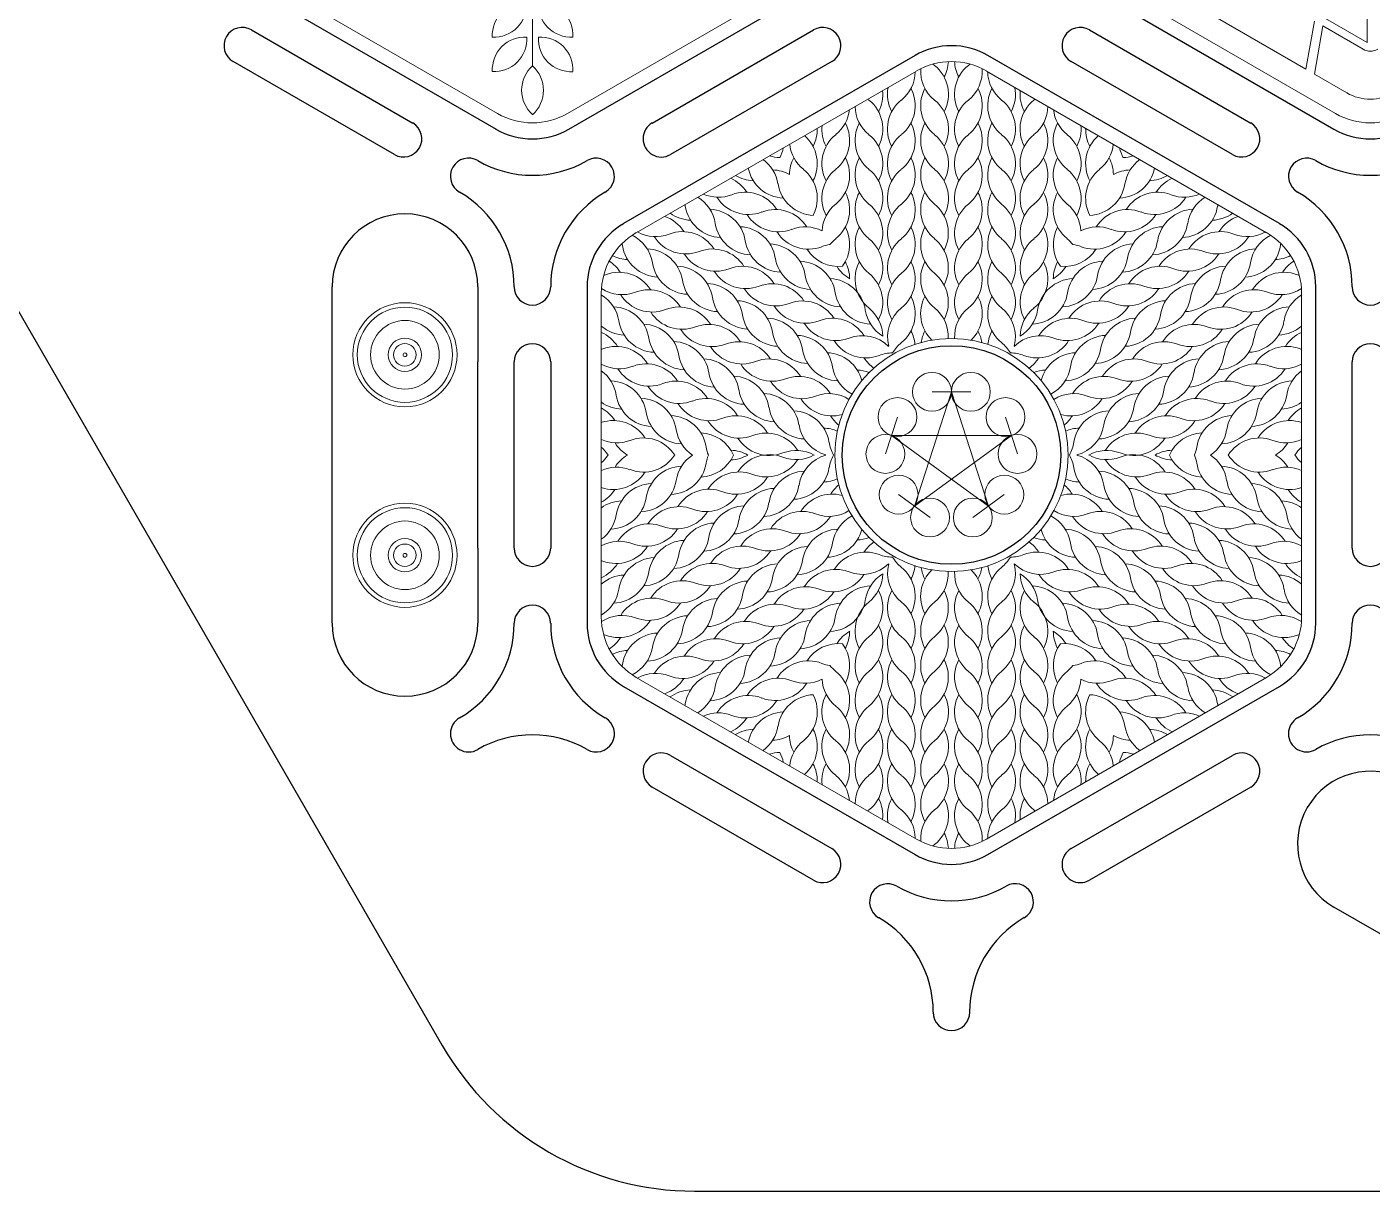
# Model space of a CAD drawing. Header units: millimetres. Extents: x -446 to 815, y -612 to 225.
# Drawn here: x -181.4 to -43, y -225.2 to -105.3 of the extents above; entities that cross this region are included whole.
import ezdxf

# ---------------------------------------------------------------- set-up
doc = ezdxf.new("R2010")
doc.units = ezdxf.units.MM
doc.layers.get('0').update_dxf_attribs({"color": 1, "true_color": 0xff0000})
doc.layers.add('Vector Engrave', color=5, linetype='Continuous', lineweight=0, true_color=0x0000ff)

msp = doc.modelspace()

# ---------------------------------------------------------------- linework, layer by layer
for p, q in [((-251.34, -15), (-138.66, -210.17)), ((-163.13, -98.51), (-133.12, -115.83)), ((-125.63, -115.83), (-95.62, -98.51)), ((-76.88, -98.51), (-46.88, -115.83)), ((-158.3, -105.63), (-141.7, -115.21)), ((-117.05, -115.21), (-100.45, -105.63)), ((-72.05, -105.63), (-55.45, -115.21)), ((-143.57, -118.46), (-160.18, -108.87)), ((-90, -108.25), (-120, -125.57)), ((-98.57, -108.87), (-115.18, -118.46)), ((-52.5, -125.57), (-82.5, -108.25)), ((-57.32, -118.46), (-73.93, -108.87)), ((-150, -166.71), (-150, -132.07)), ((-135, -132.07), (-135, -139.81)), ((-123.75, -132.07), (-123.75, -166.71)), ((-48.75, -166.71), (-48.75, -132.07)), ((-135, -158.97), (-135, -139.81)), ((-131.25, -158.97), (-131.25, -139.81)), ((-127.5, -139.81), (-127.5, -158.97)), ((-45, -158.97), (-45, -139.81)), ((-135, -158.97), (-135, -166.71)), ((-120, -173.21), (-90, -190.53)), ((-82.5, -190.53), (-52.5, -173.21)), ((-115.18, -180.32), (-98.57, -189.9)), ((-73.93, -189.9), (-57.32, -180.32)), ((-100.45, -193.15), (-117.05, -183.57)), ((-55.45, -183.57), (-72.05, -193.15)), ((-16.87, -213.26), (-46.88, -195.94)), ((-112.68, -225.17), (112.68, -225.17))]:
    msp.add_line(p, q)
msp.add_circle((-86.25, -149.39), 11.25)
for centre, radius, start, end in [((-159.24, -107.25), 1.88, 60, 240), ((-99.51, -107.25), 1.88, 300, 120), ((-72.99, -107.25), 1.88, 60, 240), ((-86.25, -114.75), 7.5, 60, 120), ((-142.64, -116.83), 1.88, 240, 60), ((-129.38, -109.34), 7.5, 240, 300), ((-116.11, -116.83), 1.88, 120, 300), ((-56.39, -116.83), 1.88, 240, 60), ((-43.13, -109.34), 7.5, 240, 300), ((-135.94, -120.7), 1.88, 60, 240), ((-122.81, -120.7), 1.87, 300, 120), ((-49.69, -120.7), 1.87, 60, 240), ((-129.38, -109.34), 11.25, 240, 300), ((-43.13, -109.34), 11.25, 240, 300), ((-142.5, -132.07), 11.25, 0, 60), ((-116.25, -132.07), 11.25, 120, 180), ((-56.25, -132.07), 11.25, 0, 60), ((-142.5, -132.07), 7.5, 0, 180), ((-116.25, -132.07), 7.5, 120, 180), ((-56.25, -132.07), 7.5, 360, 60), ((-129.38, -132.07), 1.88, 180, 0), ((-43.13, -132.07), 1.88, 180, 0), ((-129.38, -139.81), 1.88, 0, 180), ((-43.13, -139.81), 1.88, 0, 180), ((-129.38, -158.97), 1.88, 180, 0), ((-43.13, -158.97), 1.88, 180, 0), ((-129.38, -166.71), 1.87, 0, 180), ((-43.13, -166.71), 1.88, 0, 180), ((-142.5, -166.71), 7.5, 180, 0), ((-142.5, -166.71), 11.25, 300, 0), ((-116.25, -166.71), 11.25, 180, 240), ((-116.25, -166.71), 7.5, 180, 240), ((-56.25, -166.71), 7.5, 300, 360), ((-56.25, -166.71), 11.25, 300, 0), ((-135.94, -178.08), 1.88, 120, 300), ((-122.81, -178.08), 1.88, 240, 60), ((-49.69, -178.08), 1.87, 120, 300), ((-129.38, -189.44), 11.25, 60, 120), ((-43.13, -189.44), 11.25, 60, 120), ((-116.11, -181.94), 1.88, 60, 240), ((-56.39, -181.94), 1.88, 300, 120), ((-43.13, -189.44), 7.5, 60, 240), ((-99.51, -191.53), 1.88, 240, 60), ((-86.25, -184.03), 7.5, 240, 300), ((-72.99, -191.53), 1.88, 120, 300), ((-92.81, -195.4), 1.87, 60, 240), ((-86.25, -184.03), 11.25, 240, 300), ((-79.69, -195.4), 1.88, 300, 120), ((-99.37, -206.76), 11.25, 0, 60), ((-73.13, -206.76), 11.25, 120, 180), ((-86.25, -206.76), 1.88, 180, 0), ((-112.68, -195.17), 30, 210, 270)]:
    msp.add_arc(centre, radius, start, end)
at = {"layer": 'Vector Engrave'}
for p, q in [((-129.36, -109.33), (-129.37, -87.44)), ((-132.98, -114.23), (-161.81, -97.58)), ((-96.94, -97.58), (-125.77, -114.23)), ((-46.73, -114.23), (-75.56, -97.58)), ((-52.59, -101.65), (-43.45, -106.93)), ((-43.45, -102.03), (-43.45, -106.93)), ((-59.52, -104.04), (-49.77, -109.67)), ((-48.9, -104.71), (-49.77, -109.67)), ((-48.03, -105.21), (-48.9, -110.17)), ((-48.03, -105.21), (-43.88, -107.61)), ((-118.69, -126.5), (-89.85, -109.86)), ((-82.65, -109.86), (-53.81, -126.5)), ((-48.9, -110.17), (-45.56, -112.1)), ((-122.29, -166.04), (-122.29, -132.74)), ((-50.21, -132.74), (-50.21, -166.04)), ((-86.25, -142.89), (-90.07, -154.65)), ((-88.25, -142.89), (-84.25, -142.89)), ((-82.43, -154.65), (-86.25, -142.89)), ((-93.05, -149.28), (-91.81, -145.48)), ((-80.69, -145.48), (-79.45, -149.28)), ((-92.43, -147.38), (-82.43, -154.65)), ((-80.07, -147.38), (-92.43, -147.38)), ((-90.07, -154.65), (-80.07, -147.38)), ((-88.45, -155.82), (-91.69, -153.47)), ((-80.81, -153.47), (-84.05, -155.82)), ((-89.85, -188.92), (-118.69, -172.28)), ((-53.81, -172.28), (-82.65, -188.92))]:
    msp.add_line(p, q, dxfattribs=at)
for centre, radius in [((-142.5, -139.07), 5.36), ((-142.5, -139.07), 4.9), ((-142.5, -139.07), 3.53), ((-142.5, -139.07), 1.72), ((-142.5, -139.07), 1.16), ((-86.25, -149.39), 12), ((-142.5, -139.07), 0.195), ((-88.25, -142.89), 2), ((-84.25, -142.89), 2), ((-91.81, -145.48), 2), ((-80.69, -145.48), 2), ((-93.05, -149.28), 2), ((-79.45, -149.28), 2), ((-91.69, -153.47), 2), ((-80.81, -153.47), 2), ((-142.5, -159.71), 5.36), ((-142.5, -159.71), 4.9), ((-88.45, -155.82), 2), ((-84.05, -155.82), 2), ((-142.5, -159.71), 3.53), ((-142.5, -159.71), 1.72), ((-142.5, -159.71), 1.16), ((-142.5, -159.71), 0.195)]:
    msp.add_circle(centre, radius, dxfattribs=at)
for centre, radius, start, end in [((-130.14, -106.18), 3.37, 86.7782, 183.1575), ((-133.32, -103), 3.37, 266.7782, 3.1575), ((-128.58, -106.18), 3.37, 356.7782, 93.1575), ((-125.4, -103), 3.37, 176.7782, 273.1575), ((-130.14, -109.73), 3.37, 86.7782, 183.1575), ((-133.32, -106.55), 3.37, 266.7782, 3.1575), ((-128.58, -109.73), 3.37, 356.7782, 93.1575), ((-125.4, -106.56), 3.37, 176.7782, 273.1575), ((-43.13, -106.31), 1.5, 240, 300), ((-127.12, -111.84), 3.37, 131.7782, 228.1575), ((-131.61, -111.84), 3.37, 311.7782, 48.1575), ((-86.25, -116.1), 7.21, 60, 120), ((-85.6, -106.3), 3.82, 228.1121, 231.2454), ((-90.38, -112.26), 3.82, 332.1782, 51.2454), ((-90.38, -108.69), 3.82, 332.1782, 356.9564), ((-82.12, -108.69), 3.82, 183.0436, 207.8218), ((-82.12, -112.26), 3.82, 128.7546, 207.8218), ((-86.9, -106.3), 3.82, 308.7546, 311.8879), ((-93.8, -109.87), 3.82, 308.7546, 359.0608), ((-85.6, -109.87), 3.82, 176.3215, 231.2454), ((-86.9, -109.87), 3.82, 308.7546, 3.6785), ((-78.7, -109.87), 3.82, 180.9392, 231.2454), ((-97.13, -112.26), 3.82, 332.1782, 5.9776), ((-89.02, -112.26), 3.82, 169.1281, 207.8218), ((-93.8, -113.43), 3.82, 308.7546, 27.8218), ((-85.6, -113.43), 3.82, 152.1782, 231.2454), ((-86.9, -113.43), 3.82, 308.7546, 27.8218), ((-78.7, -113.43), 3.82, 152.1782, 231.2454), ((-83.48, -112.26), 3.82, 332.1782, 10.8719), ((-75.37, -112.26), 3.82, 174.0224, 207.8218), ((-43.13, -107.88), 4.88, 240, 300), ((-92.35, -113.43), 3.82, 181.0363, 231.2454), ((-92.35, -109.87), 3.82, 228.8918, 231.2454), ((-97.13, -115.83), 3.82, 332.1782, 51.2454), ((-89.02, -115.83), 3.82, 128.7546, 207.8218), ((-90.38, -115.83), 3.82, 332.1782, 51.2454), ((-82.12, -115.83), 3.82, 128.7546, 207.8218), ((-83.48, -115.83), 3.82, 332.1782, 51.2454), ((-75.37, -115.83), 3.82, 128.7546, 207.8218), ((-80.15, -109.87), 3.82, 308.7546, 311.1082), ((-80.15, -113.43), 3.82, 308.7546, 358.9637), ((-129.38, -107.99), 7.21, 240, 300), ((-100.55, -113.43), 3.82, 308.7546, 353.9293), ((-71.95, -113.43), 3.82, 186.0707, 231.2454), ((-43.13, -107.99), 7.21, 240, 300), ((-103.88, -115.83), 3.82, 332.1782, 1.1896), ((-95.77, -115.83), 3.82, 174.5696, 207.8218), ((-100.55, -117), 3.82, 308.7546, 27.8218), ((-92.35, -117), 3.82, 152.1782, 231.2454), ((-93.8, -117), 3.82, 308.7546, 27.8218), ((-85.6, -117), 3.82, 152.1782, 231.2454), ((-86.9, -117), 3.82, 308.7546, 27.8218), ((-78.7, -117), 3.82, 152.1782, 231.2454), ((-80.15, -117), 3.82, 308.7546, 27.8218), ((-71.95, -117), 3.82, 152.1782, 231.2454), ((-76.73, -115.83), 3.82, 332.1782, 5.4304), ((-68.62, -115.83), 3.82, 178.8104, 207.8218), ((-99.1, -117), 3.82, 185.8306, 231.2454), ((-103.88, -119.39), 3.82, 332.1782, 49.0337), ((-95.77, -119.39), 3.82, 128.7546, 207.8218), ((-97.13, -119.39), 3.82, 332.1782, 51.2454), ((-89.02, -119.39), 3.82, 128.7546, 207.8218), ((-90.38, -119.39), 3.82, 332.1782, 51.2454), ((-82.12, -119.39), 3.82, 128.7546, 207.8218), ((-83.48, -119.39), 3.82, 332.1782, 51.2454), ((-75.37, -119.39), 3.82, 128.7546, 207.8218), ((-76.73, -119.39), 3.82, 332.1782, 51.2454), ((-68.62, -119.39), 3.82, 130.9663, 207.8218), ((-73.4, -117), 3.82, 308.7546, 354.1694), ((-107.88, -122.07), 3.82, 8.7546, 54.1694), ((-103.77, -114.96), 3.82, 251.5627, 267.8148), ((-107.3, -117), 3.82, 332.1852, 348.4373), ((-107.3, -120.57), 3.82, 27.5472, 27.8218), ((-100.69, -116.75), 3.82, 212.1782, 212.4528), ((-99.1, -120.57), 3.82, 152.1782, 179.194), ((-100.55, -120.57), 3.82, 308.7546, 27.8218), ((-92.35, -120.57), 3.82, 152.1782, 231.2454), ((-93.8, -120.57), 3.82, 308.7546, 27.8218), ((-85.6, -120.57), 3.82, 152.1782, 231.2454), ((-86.9, -120.57), 3.82, 308.7546, 27.8218), ((-78.7, -120.57), 3.82, 152.1782, 231.2454), ((-80.15, -120.57), 3.82, 308.7546, 27.8218), ((-71.95, -120.57), 3.82, 152.1782, 231.2454), ((-73.4, -120.57), 3.82, 0.806, 27.8218), ((-65.2, -117), 3.82, 191.5627, 207.8148), ((-65.2, -120.57), 3.82, 152.1782, 152.4528), ((-71.81, -116.75), 3.82, 327.5472, 327.8218), ((-68.73, -114.96), 3.82, 272.1852, 288.4373), ((-64.62, -122.07), 3.82, 125.8306, 171.2454), ((-103.41, -119.12), 3.82, 190.9663, 267.8218), ((-104.79, -123.85), 3.82, 60.806, 87.8218), ((-103.88, -122.96), 3.82, 332.1782, 51.2454), ((-95.77, -122.96), 3.82, 128.7546, 207.8218), ((-97.13, -122.96), 3.82, 332.1782, 51.2454), ((-89.02, -122.96), 3.82, 128.7546, 207.8218), ((-90.38, -122.96), 3.82, 332.1782, 51.2454), ((-82.12, -122.96), 3.82, 128.7546, 207.8218), ((-83.48, -122.96), 3.82, 332.1782, 51.2454), ((-75.37, -122.96), 3.82, 128.7546, 207.8218), ((-76.73, -122.96), 3.82, 332.1782, 51.2454), ((-68.62, -122.96), 3.82, 128.7546, 207.8218), ((-67.71, -123.85), 3.82, 92.1782, 119.194), ((-69.09, -119.12), 3.82, 272.1782, 349.0337), ((-110.56, -124.37), 3.82, 32.1782, 65.4304), ((-106.5, -117.34), 3.82, 238.8104, 267.8218), ((-100.32, -120.9), 3.82, 188.7546, 267.8218), ((-72.18, -120.9), 3.82, 272.1782, 351.2454), ((-66, -117.34), 3.82, 272.1782, 301.1896), ((-61.94, -124.37), 3.82, 114.5696, 147.8218), ((-114.34, -126.13), 3.82, 8.7546, 58.9637), ((-110.24, -119.03), 3.82, 246.0707, 291.2454), ((-107.15, -120.81), 3.82, 212.1782, 291.2454), ((-107.47, -126.15), 3.82, 32.1782, 111.2454), ((-100.55, -124.13), 3.82, 308.7546, 27.8218), ((-92.35, -124.13), 3.82, 152.1782, 231.2454), ((-93.8, -124.13), 3.82, 308.7546, 27.8218), ((-85.6, -124.13), 3.82, 152.1782, 231.2454), ((-86.9, -124.13), 3.82, 308.7546, 27.8218), ((-78.7, -124.13), 3.82, 152.1782, 231.2454), ((-80.15, -124.13), 3.82, 308.7546, 27.8218), ((-71.95, -124.13), 3.82, 152.1782, 231.2454), ((-65.03, -126.15), 3.82, 68.7546, 147.8218), ((-65.35, -120.81), 3.82, 248.7546, 327.8218), ((-62.26, -119.03), 3.82, 248.7546, 293.9293), ((-58.16, -126.13), 3.82, 121.0363, 171.2454), ((-112.96, -121.4), 3.82, 234.0224, 267.8218), ((-117.43, -124.35), 3.82, 8.7546, 11.1082), ((-109.87, -123.18), 3.82, 188.7546, 267.8218), ((-111.25, -127.91), 3.82, 8.7546, 87.8218), ((-104.38, -127.94), 3.82, 32.1782, 111.2454), ((-95.76, -126.53), 3.82, 128.7546, 176.5611), ((-97.14, -126.53), 3.82, 332.1782, 51.2454), ((-89.01, -126.53), 3.82, 128.7546, 207.8218), ((-90.39, -126.53), 3.82, 332.1782, 51.2454), ((-82.11, -126.53), 3.82, 128.7546, 207.8218), ((-83.49, -126.53), 3.82, 332.1782, 51.2454), ((-75.36, -126.53), 3.82, 128.7546, 207.8218), ((-76.74, -126.53), 3.82, 3.4389, 51.2454), ((-68.12, -127.94), 3.82, 68.7546, 147.8218), ((-61.25, -127.91), 3.82, 92.1782, 171.2454), ((-62.63, -123.18), 3.82, 272.1782, 351.2454), ((-59.54, -121.4), 3.82, 272.1782, 305.9776), ((-55.07, -124.35), 3.82, 168.8918, 171.2454), ((-117.02, -128.43), 3.82, 32.1782, 70.8719), ((-106.78, -124.97), 3.82, 188.7546, 267.8218), ((-108.16, -129.7), 3.82, 8.7546, 87.8218), ((-104.06, -122.59), 3.82, 212.1782, 291.2454), ((-101.29, -129.72), 3.82, 63.4389, 111.2454), ((-100.55, -127.7), 3.82, 323.7523, 27.8218), ((-92.35, -127.7), 3.82, 152.1782, 231.2454), ((-93.8, -127.7), 3.82, 308.7546, 27.8218), ((-85.6, -127.7), 3.82, 152.1782, 231.2454), ((-86.9, -127.7), 3.82, 308.7546, 27.8218), ((-78.7, -127.7), 3.82, 152.1782, 231.2454), ((-80.15, -127.7), 3.82, 308.7546, 27.8218), ((-71.95, -127.7), 3.82, 152.1782, 216.2477), ((-71.21, -129.72), 3.82, 68.7546, 116.5611), ((-68.44, -122.59), 3.82, 248.7546, 327.8218), ((-64.34, -129.7), 3.82, 92.1782, 171.2454), ((-65.72, -124.97), 3.82, 272.1782, 351.2454), ((-55.48, -128.43), 3.82, 109.1281, 147.8218), ((-115.08, -132.74), 7.21, 120, 180), ((-120.81, -130.19), 3.82, 8.7546, 63.6785), ((-116.7, -123.09), 3.82, 240.9392, 291.2454), ((-113.61, -124.87), 3.82, 212.1782, 291.2454), ((-113.93, -130.21), 3.82, 32.1782, 111.2454), ((-103.69, -126.75), 3.82, 188.7546, 267.8218), ((-100.97, -124.38), 3.82, 212.1782, 291.2454), ((-95.76, -130.1), 3.82, 128.7546, 141.5953), ((-97.14, -130.1), 3.82, 332.1782, 51.2454), ((-89.01, -130.1), 3.82, 128.7546, 207.8218), ((-90.39, -130.1), 3.82, 332.1782, 51.2454), ((-82.11, -130.1), 3.82, 128.7546, 207.8218), ((-83.49, -130.1), 3.82, 332.1782, 51.2454), ((-75.36, -130.1), 3.82, 128.7546, 207.8218), ((-76.74, -130.1), 3.82, 38.4047, 51.2454), ((-71.53, -124.38), 3.82, 248.7546, 327.8218), ((-68.81, -126.75), 3.82, 272.1782, 351.2454), ((-58.57, -130.21), 3.82, 68.7546, 147.8218), ((-58.89, -124.87), 3.82, 248.7546, 327.8218), ((-55.8, -123.09), 3.82, 248.7546, 299.0608), ((-51.69, -130.19), 3.82, 116.3215, 171.2454), ((-57.42, -132.74), 7.21, 360, 60), ((-123.89, -128.41), 3.82, 8.7546, 11.8879), ((-116.34, -127.25), 3.82, 188.7546, 267.8218), ((-117.72, -131.98), 3.82, 8.7546, 87.8218), ((-110.52, -126.65), 3.82, 212.1782, 291.2454), ((-110.84, -132), 3.82, 32.1782, 111.2454), ((-105.07, -131.48), 3.82, 8.7546, 87.8218), ((-97.88, -126.16), 3.82, 212.1782, 276.2477), ((-98.2, -131.5), 3.82, 98.4047, 111.2454), ((-74.62, -126.16), 3.82, 263.7523, 327.8218), ((-74.3, -131.5), 3.82, 68.7546, 81.5953), ((-67.43, -131.48), 3.82, 92.1782, 171.2454), ((-61.66, -132), 3.82, 68.7546, 147.8218), ((-61.98, -126.65), 3.82, 248.7546, 327.8218), ((-54.78, -131.98), 3.82, 92.1782, 171.2454), ((-56.16, -127.25), 3.82, 272.1782, 351.2454), ((-48.61, -128.41), 3.82, 168.1121, 171.2454), ((-123.56, -132.62), 3.82, 32.1782, 56.9564), ((-119.43, -125.46), 3.82, 243.0436, 267.8218), ((-113.25, -129.03), 3.82, 188.7546, 267.8218), ((-114.63, -133.76), 3.82, 8.7546, 87.8218), ((-107.75, -133.78), 3.82, 32.1782, 111.2454), ((-100.6, -128.53), 3.82, 188.7546, 267.8218), ((-101.98, -133.26), 3.82, 8.7546, 87.8218), ((-94.79, -127.95), 3.82, 212.1782, 239.6331), ((-100.55, -131.27), 3.82, 0.3669, 27.8218), ((-92.35, -131.27), 3.82, 152.1782, 231.2454), ((-93.8, -131.27), 3.82, 308.7546, 27.8218), ((-85.6, -131.27), 3.82, 152.1782, 231.2454), ((-86.9, -131.27), 3.82, 308.7546, 27.8218), ((-78.7, -131.27), 3.82, 152.1782, 231.2454), ((-80.15, -131.27), 3.82, 308.7546, 27.8218), ((-71.95, -131.27), 3.82, 152.1782, 179.6331), ((-77.71, -127.95), 3.82, 300.3669, 327.8218), ((-70.52, -133.26), 3.82, 92.1782, 171.2454), ((-71.9, -128.53), 3.82, 272.1782, 351.2454), ((-64.75, -133.78), 3.82, 68.7546, 147.8218), ((-57.87, -133.76), 3.82, 92.1782, 171.2454), ((-59.25, -129.03), 3.82, 272.1782, 351.2454), ((-53.07, -125.46), 3.82, 272.1782, 296.9564), ((-48.94, -132.62), 3.82, 123.0436, 147.8218), ((-123.24, -127.28), 3.82, 288.1121, 291.2454), ((-120.47, -134.4), 3.82, 32.1782, 111.2454), ((-110.16, -130.81), 3.82, 188.7546, 267.8218), ((-107.44, -128.44), 3.82, 212.1782, 291.2454), ((-97.52, -130.32), 3.82, 188.7546, 267.8218), ((-98.89, -135.05), 3.82, 8.7546, 87.8218), ((-97.14, -133.66), 3.82, 332.1782, 51.2454), ((-89.01, -133.66), 3.82, 128.7546, 207.8218), ((-90.39, -133.66), 3.82, 332.1782, 51.2454), ((-82.11, -133.66), 3.82, 128.7546, 207.8218), ((-83.49, -133.66), 3.82, 332.1782, 51.2454), ((-75.36, -133.66), 3.82, 128.7546, 207.8218), ((-73.61, -135.05), 3.82, 92.1782, 171.2454), ((-74.98, -130.32), 3.82, 272.1782, 351.2454), ((-65.06, -128.44), 3.82, 248.7546, 327.8218), ((-62.34, -130.81), 3.82, 272.1782, 351.2454), ((-52.03, -134.4), 3.82, 68.7546, 147.8218), ((-49.26, -127.28), 3.82, 248.7546, 251.8879), ((-124.26, -136.17), 3.82, 8.7546, 59.0608), ((-120.15, -129.06), 3.82, 236.3215, 291.2454), ((-117.06, -130.85), 3.82, 212.1782, 291.2454), ((-117.38, -136.19), 3.82, 32.1782, 111.2454), ((-111.54, -135.54), 3.82, 8.7546, 87.8218), ((-104.35, -130.22), 3.82, 212.1782, 291.2454), ((-104.67, -135.57), 3.82, 32.1782, 111.2454), ((-94.43, -132.1), 3.82, 188.7546, 267.8218), ((-78.07, -132.1), 3.82, 272.1782, 351.2454), ((-67.83, -135.57), 3.82, 68.7546, 147.8218), ((-68.15, -130.22), 3.82, 248.7546, 327.8218), ((-60.96, -135.54), 3.82, 92.1782, 171.2454), ((-55.12, -136.19), 3.82, 68.7546, 147.8218), ((-55.44, -130.85), 3.82, 248.7546, 327.8218), ((-52.35, -129.06), 3.82, 248.7546, 303.6785), ((-48.24, -136.17), 3.82, 120.9392, 171.2454), ((-121.17, -137.95), 3.82, 8.7546, 87.8218), ((-114.29, -137.97), 3.82, 32.1782, 111.2454), ((-107.07, -132.6), 3.82, 188.7546, 267.8218), ((-108.45, -137.32), 3.82, 8.7546, 87.8218), ((-101.26, -132.01), 3.82, 212.1782, 291.2454), ((-101.58, -137.35), 3.82, 32.1782, 111.2454), ((-97.14, -137.23), 3.82, 1.1807, 51.2454), ((-89.01, -137.23), 3.82, 128.7546, 194.6547), ((-93.8, -134.84), 3.82, 308.7546, 27.8218), ((-85.6, -134.84), 3.82, 152.1782, 225.5015), ((-90.39, -137.23), 3.82, 357.5616, 51.2454), ((-82.11, -137.23), 3.82, 128.7546, 182.4384), ((-86.9, -134.84), 3.82, 314.4985, 27.8218), ((-78.7, -134.84), 3.82, 152.1782, 231.2454), ((-83.49, -137.23), 3.82, 345.3453, 51.2454), ((-75.36, -137.23), 3.82, 128.7546, 178.8193), ((-70.92, -137.35), 3.82, 68.7546, 147.8218), ((-71.24, -132.01), 3.82, 248.7546, 327.8218), ((-64.05, -137.32), 3.82, 92.1782, 171.2454), ((-65.43, -132.6), 3.82, 272.1782, 351.2454), ((-58.21, -137.97), 3.82, 68.7546, 147.8218), ((-51.33, -137.95), 3.82, 92.1782, 171.2454), ((-116.7, -135), 3.82, 188.7546, 267.8218), ((-113.97, -132.63), 3.82, 212.1782, 291.2454), ((-103.98, -134.38), 3.82, 188.7546, 267.8218), ((-105.36, -139.11), 3.82, 8.7546, 87.8218), ((-98.49, -139.13), 3.82, 32.1782, 111.2454), ((-91.34, -133.88), 3.82, 188.7546, 238.8193), ((-81.16, -133.88), 3.82, 301.1807, 351.2454), ((-74.01, -139.13), 3.82, 68.7546, 147.8218), ((-67.14, -139.11), 3.82, 92.1782, 171.2454), ((-68.52, -134.38), 3.82, 272.1782, 351.2454), ((-58.53, -132.63), 3.82, 248.7546, 327.8218), ((-55.8, -135), 3.82, 272.1782, 351.2454), ((-119.79, -133.22), 3.82, 229.1281, 267.8218), ((-123.85, -140.25), 3.82, 32.1782, 65.9776), ((-118.08, -139.73), 3.82, 8.7546, 87.8218), ((-110.89, -134.41), 3.82, 212.1782, 291.2454), ((-111.2, -139.76), 3.82, 32.1782, 111.2454), ((-100.89, -136.16), 3.82, 188.7546, 267.8218), ((-98.17, -133.79), 3.82, 212.1782, 291.2454), ((-93.8, -138.4), 3.82, 6.2106, 27.8218), ((-85.6, -138.4), 3.82, 152.1782, 170.9881), ((-86.9, -138.4), 3.82, 9.0119, 27.8218), ((-78.7, -138.4), 3.82, 152.1782, 173.7894), ((-74.33, -133.79), 3.82, 248.7546, 327.8218), ((-71.61, -136.16), 3.82, 272.1782, 351.2454), ((-61.3, -139.76), 3.82, 68.7546, 147.8218), ((-61.61, -134.41), 3.82, 248.7546, 327.8218), ((-54.42, -139.73), 3.82, 92.1782, 171.2454), ((-52.71, -133.22), 3.82, 272.1782, 310.8719), ((-48.65, -140.25), 3.82, 114.0224, 147.8218), ((-120.76, -142.03), 3.82, 32.1782, 111.2454), ((-113.61, -136.79), 3.82, 188.7546, 267.8218), ((-114.99, -141.52), 3.82, 8.7546, 87.8218), ((-107.8, -136.2), 3.82, 212.1782, 291.2454), ((-108.12, -141.54), 3.82, 32.1782, 111.2454), ((-102.27, -140.89), 3.82, 8.7546, 87.8218), ((-95.08, -135.58), 3.82, 212.1782, 291.2454), ((-95.4, -140.92), 3.82, 45.3453, 111.2454), ((-89.01, -140.8), 3.82, 128.7546, 149.8627), ((-83.49, -140.8), 3.82, 30.1373, 51.2454), ((-77.1, -140.92), 3.82, 68.7546, 134.6547), ((-77.42, -135.58), 3.82, 248.7546, 327.8218), ((-70.23, -140.89), 3.82, 92.1782, 171.2454), ((-64.38, -141.54), 3.82, 68.7546, 147.8218), ((-64.7, -136.2), 3.82, 248.7546, 327.8218), ((-57.51, -141.52), 3.82, 92.1782, 171.2454), ((-58.89, -136.79), 3.82, 272.1782, 351.2454), ((-51.74, -142.03), 3.82, 68.7546, 147.8218), ((-123.53, -134.91), 3.82, 288.8918, 291.2454), ((-110.52, -138.57), 3.82, 188.7546, 267.8218), ((-111.9, -143.3), 3.82, 8.7546, 87.8218), ((-105.03, -143.32), 3.82, 32.1782, 111.2454), ((-97.8, -137.94), 3.82, 188.7546, 267.8218), ((-99.18, -142.67), 3.82, 14.4985, 87.8218), ((-91.99, -137.36), 3.82, 212.1782, 233.7894), ((-92.31, -142.7), 3.82, 90.1373, 111.2454), ((-80.19, -142.7), 3.82, 68.7546, 89.8627), ((-80.51, -137.36), 3.82, 306.2106, 327.8218), ((-73.32, -142.67), 3.82, 92.1782, 165.5015), ((-74.7, -137.94), 3.82, 272.1782, 351.2454), ((-67.47, -143.32), 3.82, 68.7546, 147.8218), ((-60.6, -143.3), 3.82, 92.1782, 171.2454), ((-61.98, -138.57), 3.82, 272.1782, 351.2454), ((-48.97, -134.91), 3.82, 248.7546, 251.1082), ((-120.44, -136.69), 3.82, 241.0363, 291.2454), ((-124.54, -143.8), 3.82, 8.7546, 53.9293), ((-117.35, -138.48), 3.82, 212.1782, 291.2454), ((-117.67, -143.82), 3.82, 32.1782, 111.2454), ((-107.43, -140.35), 3.82, 188.7546, 267.8218), ((-104.71, -137.98), 3.82, 212.1782, 291.2454), ((-94.71, -139.73), 3.82, 188.7546, 242.4384), ((-96.09, -144.46), 3.82, 69.0119, 87.8218), ((-76.41, -144.46), 3.82, 92.1782, 110.9881), ((-77.79, -139.73), 3.82, 297.5616, 351.2454), ((-67.79, -137.98), 3.82, 248.7546, 327.8218), ((-65.07, -140.35), 3.82, 272.1782, 351.2454), ((-54.83, -143.82), 3.82, 68.7546, 147.8218), ((-55.15, -138.48), 3.82, 248.7546, 327.8218), ((-52.06, -136.69), 3.82, 248.7546, 298.9637), ((-47.96, -143.8), 3.82, 126.0707, 171.2454), ((-121.45, -145.58), 3.82, 8.7546, 87.8218), ((-114.26, -140.26), 3.82, 212.1782, 291.2454), ((-114.58, -145.6), 3.82, 32.1782, 111.2454), ((-108.81, -145.08), 3.82, 8.7546, 87.8218), ((-101.62, -139.77), 3.82, 212.1782, 291.2454), ((-101.94, -145.11), 3.82, 32.1782, 111.2454), ((-70.56, -145.11), 3.82, 68.7546, 147.8218), ((-70.88, -139.77), 3.82, 248.7546, 327.8218), ((-63.69, -145.08), 3.82, 92.1782, 171.2454), ((-57.92, -145.6), 3.82, 68.7546, 147.8218), ((-58.24, -140.26), 3.82, 248.7546, 327.8218), ((-51.05, -145.58), 3.82, 92.1782, 171.2454), ((-120.07, -140.85), 3.82, 234.5696, 267.8218), ((-116.98, -142.63), 3.82, 188.7546, 267.8218), ((-118.36, -147.36), 3.82, 8.7546, 87.8218), ((-111.49, -147.39), 3.82, 32.1782, 111.2454), ((-104.34, -142.14), 3.82, 188.7546, 267.8218), ((-105.72, -146.87), 3.82, 8.7546, 87.8218), ((-98.53, -141.55), 3.82, 212.1782, 285.5015), ((-98.85, -146.89), 3.82, 57.5616, 111.2454), ((-73.65, -146.89), 3.82, 68.7546, 122.4384), ((-73.97, -141.55), 3.82, 254.4985, 327.8218), ((-66.78, -146.87), 3.82, 92.1782, 171.2454), ((-68.16, -142.14), 3.82, 272.1782, 351.2454), ((-61.01, -147.39), 3.82, 68.7546, 147.8218), ((-54.14, -147.36), 3.82, 92.1782, 171.2454), ((-55.52, -142.63), 3.82, 272.1782, 351.2454), ((-52.43, -140.85), 3.82, 272.1782, 305.4304), ((-124.13, -147.88), 3.82, 32.1782, 61.1896), ((-113.89, -144.42), 3.82, 188.7546, 267.8218), ((-115.27, -149.15), 3.82, 8.7546, 87.8218), ((-111.17, -142.04), 3.82, 212.1782, 291.2454), ((-108.4, -149.17), 3.82, 32.1782, 111.2454), ((-101.25, -143.92), 3.82, 188.7546, 267.8218), ((-102.63, -148.65), 3.82, 8.7546, 87.8218), ((-95.44, -143.34), 3.82, 212.1782, 230.9881), ((-77.06, -143.34), 3.82, 309.0119, 327.8218), ((-69.87, -148.65), 3.82, 92.1782, 171.2454), ((-71.25, -143.92), 3.82, 272.1782, 351.2454), ((-64.1, -149.17), 3.82, 68.7546, 147.8218), ((-61.33, -142.04), 3.82, 248.7546, 327.8218), ((-57.23, -149.15), 3.82, 92.1782, 171.2454), ((-58.61, -144.42), 3.82, 272.1782, 351.2454), ((-48.37, -147.88), 3.82, 118.8104, 147.8218), ((-121.04, -149.66), 3.82, 32.1782, 109.0337), ((-108.08, -143.83), 3.82, 212.1782, 291.2454), ((-98.16, -145.7), 3.82, 188.7546, 254.6547), ((-99.54, -150.43), 3.82, 66.2106, 87.8218), ((-72.96, -150.43), 3.82, 92.1782, 113.7894), ((-74.34, -145.7), 3.82, 285.3453, 351.2454), ((-64.42, -143.83), 3.82, 248.7546, 327.8218), ((-51.46, -149.66), 3.82, 70.9663, 147.8218), ((-120.72, -144.32), 3.82, 245.8306, 291.2454), ((-117.64, -146.11), 3.82, 212.1782, 239.194), ((-117.95, -151.45), 3.82, 32.1782, 111.2454), ((-110.8, -146.2), 3.82, 188.7546, 236.5611), ((-112.18, -150.93), 3.82, 23.7523, 87.8218), ((-104.99, -145.61), 3.82, 212.1782, 291.2454), ((-105.31, -150.95), 3.82, 32.1782, 111.2454), ((-95.07, -147.49), 3.82, 188.7546, 209.8627), ((-77.43, -147.49), 3.82, 330.1373, 351.2454), ((-67.19, -150.95), 3.82, 68.7546, 147.8218), ((-67.51, -145.61), 3.82, 248.7546, 327.8218), ((-60.32, -150.93), 3.82, 92.1782, 156.2477), ((-61.7, -146.2), 3.82, 303.4389, 351.2454), ((-54.55, -151.45), 3.82, 68.7546, 147.8218), ((-51.78, -144.32), 3.82, 248.7546, 294.1694), ((-54.86, -146.11), 3.82, 300.806, 327.8218), ((-124.83, -151.43), 3.82, 32.1852, 48.4373), ((-124.83, -147.35), 3.82, 311.5627, 327.8148), ((-121.74, -153.21), 3.82, 87.5472, 87.8218), ((-121.74, -145.57), 3.82, 272.1782, 272.4528), ((-117.64, -152.67), 3.82, 120.806, 147.8218), ((-117.95, -147.33), 3.82, 248.7546, 327.8218), ((-110.8, -152.58), 3.82, 123.4389, 171.2454), ((-112.18, -147.85), 3.82, 272.1782, 336.2477), ((-107.72, -147.98), 3.82, 188.7546, 201.5953), ((-107.72, -150.8), 3.82, 158.4047, 171.2454), ((-109.09, -152.71), 3.82, 60.3669, 87.8218), ((-109.09, -146.07), 3.82, 272.1782, 299.6331), ((-104.99, -153.17), 3.82, 68.7546, 147.8218), ((-102.22, -152.74), 3.82, 61.1807, 111.2454), ((-102.22, -146.04), 3.82, 248.7546, 298.8193), ((-98.16, -153.08), 3.82, 105.3453, 171.2454), ((-95.07, -151.29), 3.82, 150.1373, 171.2454), ((-77.43, -151.29), 3.82, 8.7546, 29.8627), ((-74.34, -153.08), 3.82, 8.7546, 74.6547), ((-70.28, -152.74), 3.82, 68.7546, 118.8193), ((-70.28, -146.04), 3.82, 241.1807, 291.2454), ((-67.51, -153.17), 3.82, 32.1782, 111.2454), ((-63.41, -152.71), 3.82, 92.1782, 119.6331), ((-63.41, -146.07), 3.82, 240.3669, 267.8218), ((-60.32, -147.85), 3.82, 203.7523, 267.8218), ((-64.78, -147.98), 3.82, 338.4047, 351.2454), ((-64.78, -150.8), 3.82, 8.7546, 21.5953), ((-61.7, -152.58), 3.82, 8.7546, 56.5611), ((-54.55, -147.33), 3.82, 212.1782, 291.2454), ((-54.86, -152.67), 3.82, 32.1782, 59.194), ((-50.76, -145.57), 3.82, 267.5472, 267.8218), ((-50.76, -153.21), 3.82, 92.1782, 92.4528), ((-47.67, -151.43), 3.82, 131.5627, 147.8148), ((-47.67, -147.35), 3.82, 212.1852, 228.4373), ((-120.72, -154.46), 3.82, 68.7546, 114.1694), ((-113.89, -154.36), 3.82, 92.1782, 171.2454), ((-115.27, -149.63), 3.82, 272.1782, 351.2454), ((-105.31, -147.82), 3.82, 248.7546, 327.8218), ((-102.63, -150.13), 3.82, 272.1782, 351.2454), ((-69.87, -150.13), 3.82, 188.7546, 267.8218), ((-67.19, -147.82), 3.82, 212.1782, 291.2454), ((-57.23, -149.63), 3.82, 188.7546, 267.8218), ((-58.61, -154.36), 3.82, 8.7546, 87.8218), ((-51.78, -154.46), 3.82, 65.8306, 111.2454), ((-121.04, -149.12), 3.82, 250.9663, 327.8218), ((-118.36, -151.42), 3.82, 272.1782, 351.2454), ((-108.08, -154.95), 3.82, 68.7546, 147.8218), ((-108.4, -149.61), 3.82, 248.7546, 327.8218), ((-101.25, -154.86), 3.82, 92.1782, 171.2454), ((-99.54, -148.35), 3.82, 272.1782, 293.7894), ((-72.96, -148.35), 3.82, 246.2106, 267.8218), ((-71.25, -154.86), 3.82, 8.7546, 87.8218), ((-64.1, -149.61), 3.82, 212.1782, 291.2454), ((-64.42, -154.95), 3.82, 32.1782, 111.2454), ((-54.14, -151.42), 3.82, 188.7546, 267.8218), ((-51.46, -149.12), 3.82, 212.1782, 289.0337), ((-124.13, -150.9), 3.82, 298.8104, 327.8218), ((-116.98, -156.15), 3.82, 92.1782, 171.2454), ((-111.17, -156.73), 3.82, 68.7546, 147.8218), ((-111.49, -151.39), 3.82, 248.7546, 327.8218), ((-104.34, -156.64), 3.82, 92.1782, 171.2454), ((-105.72, -151.91), 3.82, 272.1782, 351.2454), ((-98.53, -157.23), 3.82, 74.4985, 147.8218), ((-95.44, -155.44), 3.82, 129.0119, 147.8218), ((-73.97, -157.23), 3.82, 32.1782, 105.5015), ((-77.06, -155.44), 3.82, 32.1782, 50.9881), ((-66.78, -151.91), 3.82, 188.7546, 267.8218), ((-68.16, -156.64), 3.82, 8.7546, 87.8218), ((-61.01, -151.39), 3.82, 212.1782, 291.2454), ((-61.33, -156.73), 3.82, 32.1782, 111.2454), ((-55.52, -156.15), 3.82, 8.7546, 87.8218), ((-48.37, -150.9), 3.82, 212.1782, 241.1896), ((-120.07, -157.93), 3.82, 92.1782, 125.4304), ((-121.45, -153.2), 3.82, 272.1782, 351.2454), ((-114.26, -158.52), 3.82, 68.7546, 147.8218), ((-107.43, -158.43), 3.82, 92.1782, 171.2454), ((-108.81, -153.7), 3.82, 272.1782, 351.2454), ((-63.69, -153.7), 3.82, 188.7546, 267.8218), ((-65.07, -158.43), 3.82, 8.7546, 87.8218), ((-58.24, -158.52), 3.82, 32.1782, 111.2454), ((-51.05, -153.2), 3.82, 188.7546, 267.8218), ((-52.43, -157.93), 3.82, 54.5696, 87.8218), ((-124.54, -154.98), 3.82, 306.0707, 351.2454), ((-114.58, -153.18), 3.82, 248.7546, 327.8218), ((-110.52, -160.21), 3.82, 92.1782, 171.2454), ((-111.9, -155.48), 3.82, 272.1782, 351.2454), ((-101.62, -159.01), 3.82, 68.7546, 147.8218), ((-101.94, -153.67), 3.82, 248.7546, 327.8218), ((-98.85, -151.89), 3.82, 248.7546, 302.4384), ((-94.71, -159.05), 3.82, 117.5616, 171.2454), ((-77.79, -159.05), 3.82, 8.7546, 62.4384), ((-73.65, -151.89), 3.82, 237.5616, 291.2454), ((-70.56, -153.67), 3.82, 212.1782, 291.2454), ((-70.88, -159.01), 3.82, 32.1782, 111.2454), ((-60.6, -155.48), 3.82, 188.7546, 267.8218), ((-61.98, -160.21), 3.82, 8.7546, 87.8218), ((-57.92, -153.18), 3.82, 212.1782, 291.2454), ((-47.96, -154.98), 3.82, 188.7546, 233.9293), ((-117.35, -160.3), 3.82, 68.7546, 147.8218), ((-117.67, -154.96), 3.82, 248.7546, 327.8218), ((-104.71, -160.8), 3.82, 68.7546, 147.8218), ((-105.03, -155.45), 3.82, 248.7546, 327.8218), ((-97.8, -160.83), 3.82, 92.1782, 171.2454), ((-99.18, -156.1), 3.82, 272.1782, 345.5015), ((-73.32, -156.1), 3.82, 194.4985, 267.8218), ((-74.7, -160.83), 3.82, 8.7546, 87.8218), ((-67.47, -155.45), 3.82, 212.1782, 291.2454), ((-67.79, -160.8), 3.82, 32.1782, 111.2454), ((-54.83, -154.96), 3.82, 212.1782, 291.2454), ((-55.15, -160.3), 3.82, 32.1782, 111.2454), ((-120.44, -162.09), 3.82, 68.7546, 118.9637), ((-120.76, -156.74), 3.82, 248.7546, 327.8218), ((-113.61, -161.99), 3.82, 92.1782, 171.2454), ((-114.99, -157.26), 3.82, 272.1782, 351.2454), ((-107.8, -162.58), 3.82, 68.7546, 147.8218), ((-100.89, -162.62), 3.82, 92.1782, 171.2454), ((-102.27, -157.89), 3.82, 272.1782, 351.2454), ((-96.09, -154.32), 3.82, 272.1782, 290.9881), ((-91.99, -161.42), 3.82, 126.2106, 147.8218), ((-80.51, -161.42), 3.82, 32.1782, 53.7894), ((-76.41, -154.32), 3.82, 249.0119, 267.8218), ((-70.23, -157.89), 3.82, 188.7546, 267.8218), ((-71.61, -162.62), 3.82, 8.7546, 87.8218), ((-64.7, -162.58), 3.82, 32.1782, 111.2454), ((-57.51, -157.26), 3.82, 188.7546, 267.8218), ((-58.89, -161.99), 3.82, 8.7546, 87.8218), ((-51.74, -156.74), 3.82, 212.1782, 291.2454), ((-52.06, -162.09), 3.82, 61.0363, 111.2454), ((-123.53, -163.87), 3.82, 68.7546, 71.1082), ((-123.85, -158.53), 3.82, 294.0224, 327.8218), ((-116.7, -163.77), 3.82, 92.1782, 171.2454), ((-118.08, -159.04), 3.82, 272.1782, 351.2454), ((-110.89, -164.36), 3.82, 68.7546, 147.8218), ((-108.12, -157.24), 3.82, 248.7546, 327.8218), ((-103.98, -164.4), 3.82, 92.1782, 171.2454), ((-105.36, -159.67), 3.82, 272.1782, 351.2454), ((-95.08, -163.2), 3.82, 68.7546, 147.8218), ((-95.4, -157.86), 3.82, 248.7546, 314.6547), ((-92.31, -156.08), 3.82, 248.7546, 269.8627), ((-89.01, -161.55), 3.82, 165.3453, 231.2454), ((-89.01, -157.98), 3.82, 210.1373, 231.2454), ((-83.49, -157.98), 3.82, 308.7546, 329.8627), ((-83.49, -161.55), 3.82, 308.7546, 14.6547), ((-80.19, -156.08), 3.82, 270.1373, 291.2454), ((-77.1, -157.86), 3.82, 225.3453, 291.2454), ((-77.42, -163.2), 3.82, 32.1782, 111.2454), ((-67.14, -159.67), 3.82, 188.7546, 267.8218), ((-68.52, -164.4), 3.82, 8.7546, 87.8218), ((-64.38, -157.24), 3.82, 212.1782, 291.2454), ((-61.61, -164.36), 3.82, 32.1782, 111.2454), ((-54.42, -159.04), 3.82, 188.7546, 267.8218), ((-55.8, -163.77), 3.82, 8.7546, 87.8218), ((-48.65, -158.53), 3.82, 212.1782, 245.9776), ((-48.97, -163.87), 3.82, 108.8918, 111.2454), ((-119.79, -165.56), 3.82, 92.1782, 130.8719), ((-121.17, -160.83), 3.82, 272.1782, 351.2454), ((-111.2, -159.02), 3.82, 248.7546, 327.8218), ((-98.17, -164.99), 3.82, 68.7546, 147.8218), ((-98.49, -159.65), 3.82, 248.7546, 327.8218), ((-91.34, -164.9), 3.82, 121.1807, 171.2454), ((-97.14, -161.55), 3.82, 308.7546, 358.8193), ((-93.8, -163.94), 3.82, 332.1782, 51.2454), ((-93.8, -160.38), 3.82, 332.1782, 353.7894), ((-85.6, -163.94), 3.82, 134.4985, 207.8218), ((-85.6, -160.38), 3.82, 189.0119, 207.8218), ((-90.39, -161.55), 3.82, 308.7546, 2.4384), ((-82.11, -161.55), 3.82, 177.5616, 231.2454), ((-86.9, -163.94), 3.82, 332.1782, 45.5015), ((-86.9, -160.38), 3.82, 332.1782, 350.9881), ((-78.7, -163.94), 3.82, 128.7546, 207.8218), ((-78.7, -160.38), 3.82, 186.2106, 207.8218), ((-75.36, -161.55), 3.82, 181.1807, 231.2454), ((-81.16, -164.9), 3.82, 8.7546, 58.8193), ((-74.01, -159.65), 3.82, 212.1782, 291.2454), ((-74.33, -164.99), 3.82, 32.1782, 111.2454), ((-61.3, -159.02), 3.82, 212.1782, 291.2454), ((-51.33, -160.83), 3.82, 188.7546, 267.8218), ((-52.71, -165.56), 3.82, 49.1281, 87.8218), ((-124.26, -162.61), 3.82, 300.9392, 351.2454), ((-113.97, -166.15), 3.82, 68.7546, 147.8218), ((-114.29, -160.81), 3.82, 248.7546, 327.8218), ((-107.07, -166.18), 3.82, 92.1782, 171.2454), ((-108.45, -161.45), 3.82, 272.1782, 351.2454), ((-101.26, -166.77), 3.82, 68.7546, 147.8218), ((-94.43, -166.68), 3.82, 92.1782, 171.2454), ((-97.14, -165.12), 3.82, 308.7546, 27.8218), ((-89.01, -165.12), 3.82, 152.1782, 231.2454), ((-90.39, -165.12), 3.82, 308.7546, 27.8218), ((-82.11, -165.12), 3.82, 152.1782, 231.2454), ((-83.49, -165.12), 3.82, 308.7546, 27.8218), ((-75.36, -165.12), 3.82, 152.1782, 231.2454), ((-78.07, -166.68), 3.82, 8.7546, 87.8218), ((-71.24, -166.77), 3.82, 32.1782, 111.2454), ((-64.05, -161.45), 3.82, 188.7546, 267.8218), ((-65.43, -166.18), 3.82, 8.7546, 87.8218), ((-58.21, -160.81), 3.82, 212.1782, 291.2454), ((-58.53, -166.15), 3.82, 32.1782, 111.2454), ((-48.24, -162.61), 3.82, 188.7546, 239.0608), ((-117.06, -167.93), 3.82, 68.7546, 147.8218), ((-117.38, -162.59), 3.82, 248.7546, 327.8218), ((-110.16, -167.97), 3.82, 92.1782, 171.2454), ((-111.54, -163.24), 3.82, 272.1782, 351.2454), ((-104.35, -168.56), 3.82, 68.7546, 147.8218), ((-101.58, -161.43), 3.82, 248.7546, 327.8218), ((-97.52, -168.46), 3.82, 92.1782, 171.2454), ((-98.89, -163.73), 3.82, 272.1782, 351.2454), ((-92.35, -167.51), 3.82, 128.7546, 207.8218), ((-93.8, -167.51), 3.82, 332.1782, 51.2454), ((-85.6, -167.51), 3.82, 128.7546, 207.8218), ((-86.9, -167.51), 3.82, 332.1782, 51.2454), ((-78.7, -167.51), 3.82, 128.7546, 207.8218), ((-80.15, -167.51), 3.82, 332.1782, 51.2454), ((-73.61, -163.73), 3.82, 188.7546, 267.8218), ((-74.98, -168.46), 3.82, 8.7546, 87.8218), ((-70.92, -161.43), 3.82, 212.1782, 291.2454), ((-68.15, -168.56), 3.82, 32.1782, 111.2454), ((-60.96, -163.24), 3.82, 188.7546, 267.8218), ((-62.34, -167.97), 3.82, 8.7546, 87.8218), ((-55.12, -162.59), 3.82, 212.1782, 291.2454), ((-55.44, -167.93), 3.82, 32.1782, 111.2454), ((-115.08, -166.04), 7.21, 180, 240), ((-120.15, -169.72), 3.82, 68.7546, 123.6785), ((-113.25, -169.75), 3.82, 92.1782, 171.2454), ((-114.63, -165.02), 3.82, 272.1782, 351.2454), ((-104.67, -163.21), 3.82, 248.7546, 327.8218), ((-101.98, -165.52), 3.82, 272.1782, 351.2454), ((-70.52, -165.52), 3.82, 188.7546, 267.8218), ((-67.83, -163.21), 3.82, 212.1782, 291.2454), ((-57.87, -165.02), 3.82, 188.7546, 267.8218), ((-59.25, -169.75), 3.82, 8.7546, 87.8218), ((-57.42, -166.04), 7.21, 300, 360), ((-52.35, -169.72), 3.82, 56.3215, 111.2454), ((-120.47, -164.37), 3.82, 248.7546, 327.8218), ((-117.72, -166.8), 3.82, 272.1782, 351.2454), ((-107.44, -170.34), 3.82, 68.7546, 147.8218), ((-107.75, -165), 3.82, 248.7546, 327.8218), ((-100.6, -170.25), 3.82, 92.1782, 171.2454), ((-97.14, -168.68), 3.82, 308.7546, 27.8218), ((-89.01, -168.68), 3.82, 152.1782, 231.2454), ((-90.39, -168.68), 3.82, 308.7546, 27.8218), ((-82.11, -168.68), 3.82, 152.1782, 231.2454), ((-83.49, -168.68), 3.82, 308.7546, 27.8218), ((-75.36, -168.68), 3.82, 152.1782, 231.2454), ((-71.9, -170.25), 3.82, 8.7546, 87.8218), ((-64.75, -165), 3.82, 212.1782, 291.2454), ((-65.06, -170.34), 3.82, 32.1782, 111.2454), ((-54.78, -166.8), 3.82, 188.7546, 267.8218), ((-52.03, -164.37), 3.82, 212.1782, 291.2454), ((-123.24, -171.5), 3.82, 68.7546, 71.8879), ((-123.56, -166.16), 3.82, 303.0436, 327.8218), ((-116.34, -171.53), 3.82, 92.1782, 171.2454), ((-110.52, -172.12), 3.82, 68.7546, 147.8218), ((-110.84, -166.78), 3.82, 248.7546, 327.8218), ((-103.69, -172.03), 3.82, 92.1782, 171.2454), ((-105.07, -167.3), 3.82, 272.1782, 351.2454), ((-97.88, -172.62), 3.82, 83.7523, 147.8218), ((-94.79, -170.83), 3.82, 120.3669, 147.8218), ((-100.55, -171.08), 3.82, 332.1782, 36.2477), ((-100.55, -167.51), 3.82, 332.1782, 359.6331), ((-92.35, -171.08), 3.82, 128.7546, 207.8218), ((-93.8, -171.08), 3.82, 332.1782, 51.2454), ((-85.6, -171.08), 3.82, 128.7546, 207.8218), ((-86.9, -171.08), 3.82, 332.1782, 51.2454), ((-78.7, -171.08), 3.82, 128.7546, 207.8218), ((-80.15, -171.08), 3.82, 332.1782, 51.2454), ((-71.95, -167.51), 3.82, 180.3669, 207.8218), ((-77.71, -170.83), 3.82, 32.1782, 59.6331), ((-71.95, -171.08), 3.82, 143.7523, 207.8218), ((-74.62, -172.62), 3.82, 32.1782, 96.2477), ((-67.43, -167.3), 3.82, 188.7546, 267.8218), ((-68.81, -172.03), 3.82, 8.7546, 87.8218), ((-61.66, -166.78), 3.82, 212.1782, 291.2454), ((-61.98, -172.12), 3.82, 32.1782, 111.2454), ((-56.16, -171.53), 3.82, 8.7546, 87.8218), ((-48.94, -166.16), 3.82, 212.1782, 236.9564), ((-49.26, -171.5), 3.82, 108.1121, 111.2454), ((-119.43, -173.32), 3.82, 92.1782, 116.9564), ((-120.81, -168.59), 3.82, 296.3215, 351.2454), ((-113.61, -173.91), 3.82, 68.7546, 147.8218), ((-106.78, -173.81), 3.82, 92.1782, 171.2454), ((-108.16, -169.08), 3.82, 272.1782, 351.2454), ((-64.34, -169.08), 3.82, 188.7546, 267.8218), ((-65.72, -173.81), 3.82, 8.7546, 87.8218), ((-58.89, -173.91), 3.82, 32.1782, 111.2454), ((-51.69, -168.59), 3.82, 188.7546, 243.6785), ((-53.07, -173.32), 3.82, 63.0436, 87.8218), ((-123.89, -170.37), 3.82, 348.1121, 351.2454), ((-113.93, -168.57), 3.82, 248.7546, 327.8218), ((-111.25, -170.87), 3.82, 272.1782, 351.2454), ((-100.97, -174.4), 3.82, 68.7546, 147.8218), ((-98.2, -167.28), 3.82, 248.7546, 261.5953), ((-95.76, -168.68), 3.82, 218.4047, 231.2454), ((-100.55, -174.64), 3.82, 332.1782, 51.2454), ((-92.35, -174.64), 3.82, 128.7546, 207.8218), ((-97.14, -172.25), 3.82, 308.7546, 27.8218), ((-89.01, -172.25), 3.82, 152.1782, 231.2454), ((-93.8, -174.64), 3.82, 332.1782, 51.2454), ((-85.6, -174.64), 3.82, 128.7546, 207.8218), ((-90.39, -172.25), 3.82, 308.7546, 27.8218), ((-82.11, -172.25), 3.82, 152.1782, 231.2454), ((-86.9, -174.64), 3.82, 332.1782, 51.2454), ((-78.7, -174.64), 3.82, 128.7546, 207.8218), ((-83.49, -172.25), 3.82, 308.7546, 27.8218), ((-75.36, -172.25), 3.82, 152.1782, 231.2454), ((-80.15, -174.64), 3.82, 332.1782, 51.2454), ((-71.95, -174.64), 3.82, 128.7546, 207.8218), ((-76.74, -168.68), 3.82, 308.7546, 321.5953), ((-74.3, -167.28), 3.82, 278.4047, 291.2454), ((-71.53, -174.4), 3.82, 32.1782, 111.2454), ((-61.25, -170.87), 3.82, 188.7546, 267.8218), ((-58.57, -168.57), 3.82, 212.1782, 291.2454), ((-48.61, -170.37), 3.82, 188.7546, 191.8879), ((-116.7, -175.69), 3.82, 68.7546, 119.0608), ((-117.02, -170.35), 3.82, 289.1281, 327.8218), ((-109.87, -175.6), 3.82, 92.1782, 171.2454), ((-104.06, -176.19), 3.82, 68.7546, 147.8218), ((-104.38, -170.84), 3.82, 248.7546, 327.8218), ((-101.29, -169.06), 3.82, 248.7546, 296.5611), ((-95.76, -172.25), 3.82, 183.4389, 231.2454), ((-76.74, -172.25), 3.82, 308.7546, 356.5611), ((-71.21, -169.06), 3.82, 243.4389, 291.2454), ((-68.12, -170.84), 3.82, 212.1782, 291.2454), ((-68.44, -176.19), 3.82, 32.1782, 111.2454), ((-62.63, -175.6), 3.82, 8.7546, 87.8218), ((-55.48, -170.35), 3.82, 212.1782, 250.8719), ((-55.8, -175.69), 3.82, 60.9392, 111.2454), ((-112.96, -177.38), 3.82, 92.1782, 125.9776), ((-114.34, -172.65), 3.82, 301.0363, 351.2454), ((-107.15, -177.97), 3.82, 68.7546, 147.8218), ((-100.32, -177.88), 3.82, 92.1782, 171.2454), ((-103.88, -175.82), 3.82, 308.7546, 27.8218), ((-95.77, -175.82), 3.82, 152.1782, 231.2454), ((-97.13, -175.82), 3.82, 308.7546, 27.8218), ((-89.02, -175.82), 3.82, 152.1782, 231.2454), ((-90.38, -175.82), 3.82, 308.7546, 27.8218), ((-82.12, -175.82), 3.82, 152.1782, 231.2454), ((-83.48, -175.82), 3.82, 308.7546, 27.8218), ((-75.37, -175.82), 3.82, 152.1782, 231.2454), ((-76.73, -175.82), 3.82, 308.7546, 27.8218), ((-68.62, -175.82), 3.82, 152.1782, 231.2454), ((-72.18, -177.88), 3.82, 8.7546, 87.8218), ((-65.35, -177.97), 3.82, 32.1782, 111.2454), ((-58.16, -172.65), 3.82, 188.7546, 238.9637), ((-59.54, -177.38), 3.82, 54.0224, 87.8218), ((-117.43, -174.43), 3.82, 348.8918, 351.2454), ((-107.47, -172.63), 3.82, 248.7546, 327.8218), ((-100.55, -178.21), 3.82, 332.1782, 51.2454), ((-92.35, -178.21), 3.82, 128.7546, 207.8218), ((-93.8, -178.21), 3.82, 332.1782, 51.2454), ((-85.6, -178.21), 3.82, 128.7546, 207.8218), ((-86.9, -178.21), 3.82, 332.1782, 51.2454), ((-78.7, -178.21), 3.82, 128.7546, 207.8218), ((-80.15, -178.21), 3.82, 332.1782, 51.2454), ((-71.95, -178.21), 3.82, 128.7546, 207.8218), ((-65.03, -172.63), 3.82, 212.1782, 291.2454), ((-55.07, -174.43), 3.82, 188.7546, 191.1082), ((-110.24, -179.75), 3.82, 68.7546, 113.9293), ((-110.56, -174.41), 3.82, 294.5696, 327.8218), ((-103.41, -179.66), 3.82, 92.1782, 169.0337), ((-69.09, -179.66), 3.82, 10.9663, 87.8218), ((-61.94, -174.41), 3.82, 212.1782, 245.4304), ((-62.26, -179.75), 3.82, 66.0707, 111.2454), ((-106.5, -181.44), 3.82, 92.1782, 121.1896), ((-107.88, -176.71), 3.82, 305.8306, 351.2454), ((-104.79, -174.93), 3.82, 272.1782, 299.194), ((-99.1, -178.21), 3.82, 180.806, 207.8218), ((-103.88, -179.38), 3.82, 310.9663, 27.8218), ((-95.77, -179.38), 3.82, 152.1782, 231.2454), ((-97.13, -179.38), 3.82, 308.7546, 27.8218), ((-89.02, -179.38), 3.82, 152.1782, 231.2454), ((-90.38, -179.38), 3.82, 308.7546, 27.8218), ((-82.12, -179.38), 3.82, 152.1782, 231.2454), ((-83.48, -179.38), 3.82, 308.7546, 27.8218), ((-75.37, -179.38), 3.82, 152.1782, 231.2454), ((-76.73, -179.38), 3.82, 308.7546, 27.8218), ((-68.62, -179.38), 3.82, 152.1782, 229.0337), ((-73.4, -178.21), 3.82, 332.1782, 359.194), ((-67.71, -174.93), 3.82, 240.806, 267.8218), ((-64.62, -176.71), 3.82, 188.7546, 234.1694), ((-66, -181.44), 3.82, 58.8104, 87.8218), ((-100.69, -182.03), 3.82, 147.5472, 147.8218), ((-107.3, -178.21), 3.82, 332.1782, 332.4528), ((-99.1, -181.78), 3.82, 128.7546, 174.1694), ((-100.55, -181.78), 3.82, 332.1782, 51.2454), ((-92.35, -181.78), 3.82, 128.7546, 207.8218), ((-93.8, -181.78), 3.82, 332.1782, 51.2454), ((-85.6, -181.78), 3.82, 128.7546, 207.8218), ((-86.9, -181.78), 3.82, 332.1782, 51.2454), ((-78.7, -181.78), 3.82, 128.7546, 207.8218), ((-80.15, -181.78), 3.82, 332.1782, 51.2454), ((-71.95, -181.78), 3.82, 128.7546, 207.8218), ((-73.4, -181.78), 3.82, 5.8306, 51.2454), ((-65.2, -178.21), 3.82, 207.5472, 207.8218), ((-71.81, -182.03), 3.82, 32.1782, 32.4528), ((-103.77, -183.82), 3.82, 92.1852, 108.4373), ((-107.3, -181.78), 3.82, 11.5627, 27.8148), ((-103.88, -182.95), 3.82, 358.8104, 27.8218), ((-95.77, -182.95), 3.82, 152.1782, 185.4304), ((-97.13, -182.95), 3.82, 308.7546, 27.8218), ((-89.02, -182.95), 3.82, 152.1782, 231.2454), ((-90.38, -182.95), 3.82, 308.7546, 27.8218), ((-82.12, -182.95), 3.82, 152.1782, 231.2454), ((-83.48, -182.95), 3.82, 308.7546, 27.8218), ((-75.37, -182.95), 3.82, 152.1782, 231.2454), ((-76.73, -182.95), 3.82, 354.5696, 27.8218), ((-68.62, -182.95), 3.82, 152.1782, 181.1896), ((-65.2, -181.78), 3.82, 152.1852, 168.4373), ((-68.73, -183.82), 3.82, 71.5627, 87.8148), ((-100.55, -185.35), 3.82, 6.0707, 51.2454), ((-92.35, -185.35), 3.82, 128.7546, 178.9637), ((-93.8, -185.35), 3.82, 332.1782, 51.2454), ((-85.6, -185.35), 3.82, 128.7546, 207.8218), ((-86.9, -185.35), 3.82, 332.1782, 51.2454), ((-78.7, -185.35), 3.82, 128.7546, 207.8218), ((-80.15, -185.35), 3.82, 1.0363, 51.2454), ((-71.95, -185.35), 3.82, 128.7546, 173.9293), ((-97.13, -186.52), 3.82, 354.0224, 27.8218), ((-89.02, -186.52), 3.82, 152.1782, 190.8719), ((-90.38, -186.52), 3.82, 308.7546, 27.8218), ((-82.12, -186.52), 3.82, 152.1782, 231.2454), ((-83.48, -186.52), 3.82, 349.1281, 27.8218), ((-75.37, -186.52), 3.82, 152.1782, 185.9776), ((-92.35, -188.91), 3.82, 128.7546, 131.1082), ((-93.8, -188.91), 3.82, 0.9392, 51.2454), ((-85.6, -188.91), 3.82, 128.7546, 183.6785), ((-86.9, -188.91), 3.82, 356.3215, 51.2454), ((-78.7, -188.91), 3.82, 128.7546, 179.0608), ((-80.15, -188.91), 3.82, 48.8918, 51.2454), ((-86.25, -182.68), 7.21, 240, 300), ((-85.6, -192.48), 3.82, 128.7546, 131.8879), ((-90.38, -190.09), 3.82, 3.0436, 27.8218), ((-82.12, -190.09), 3.82, 152.1782, 176.9564), ((-86.9, -192.48), 3.82, 48.1121, 51.2454)]:
    msp.add_arc(centre, radius, start, end, dxfattribs=at)

doc.saveas('drawing.dxf')
